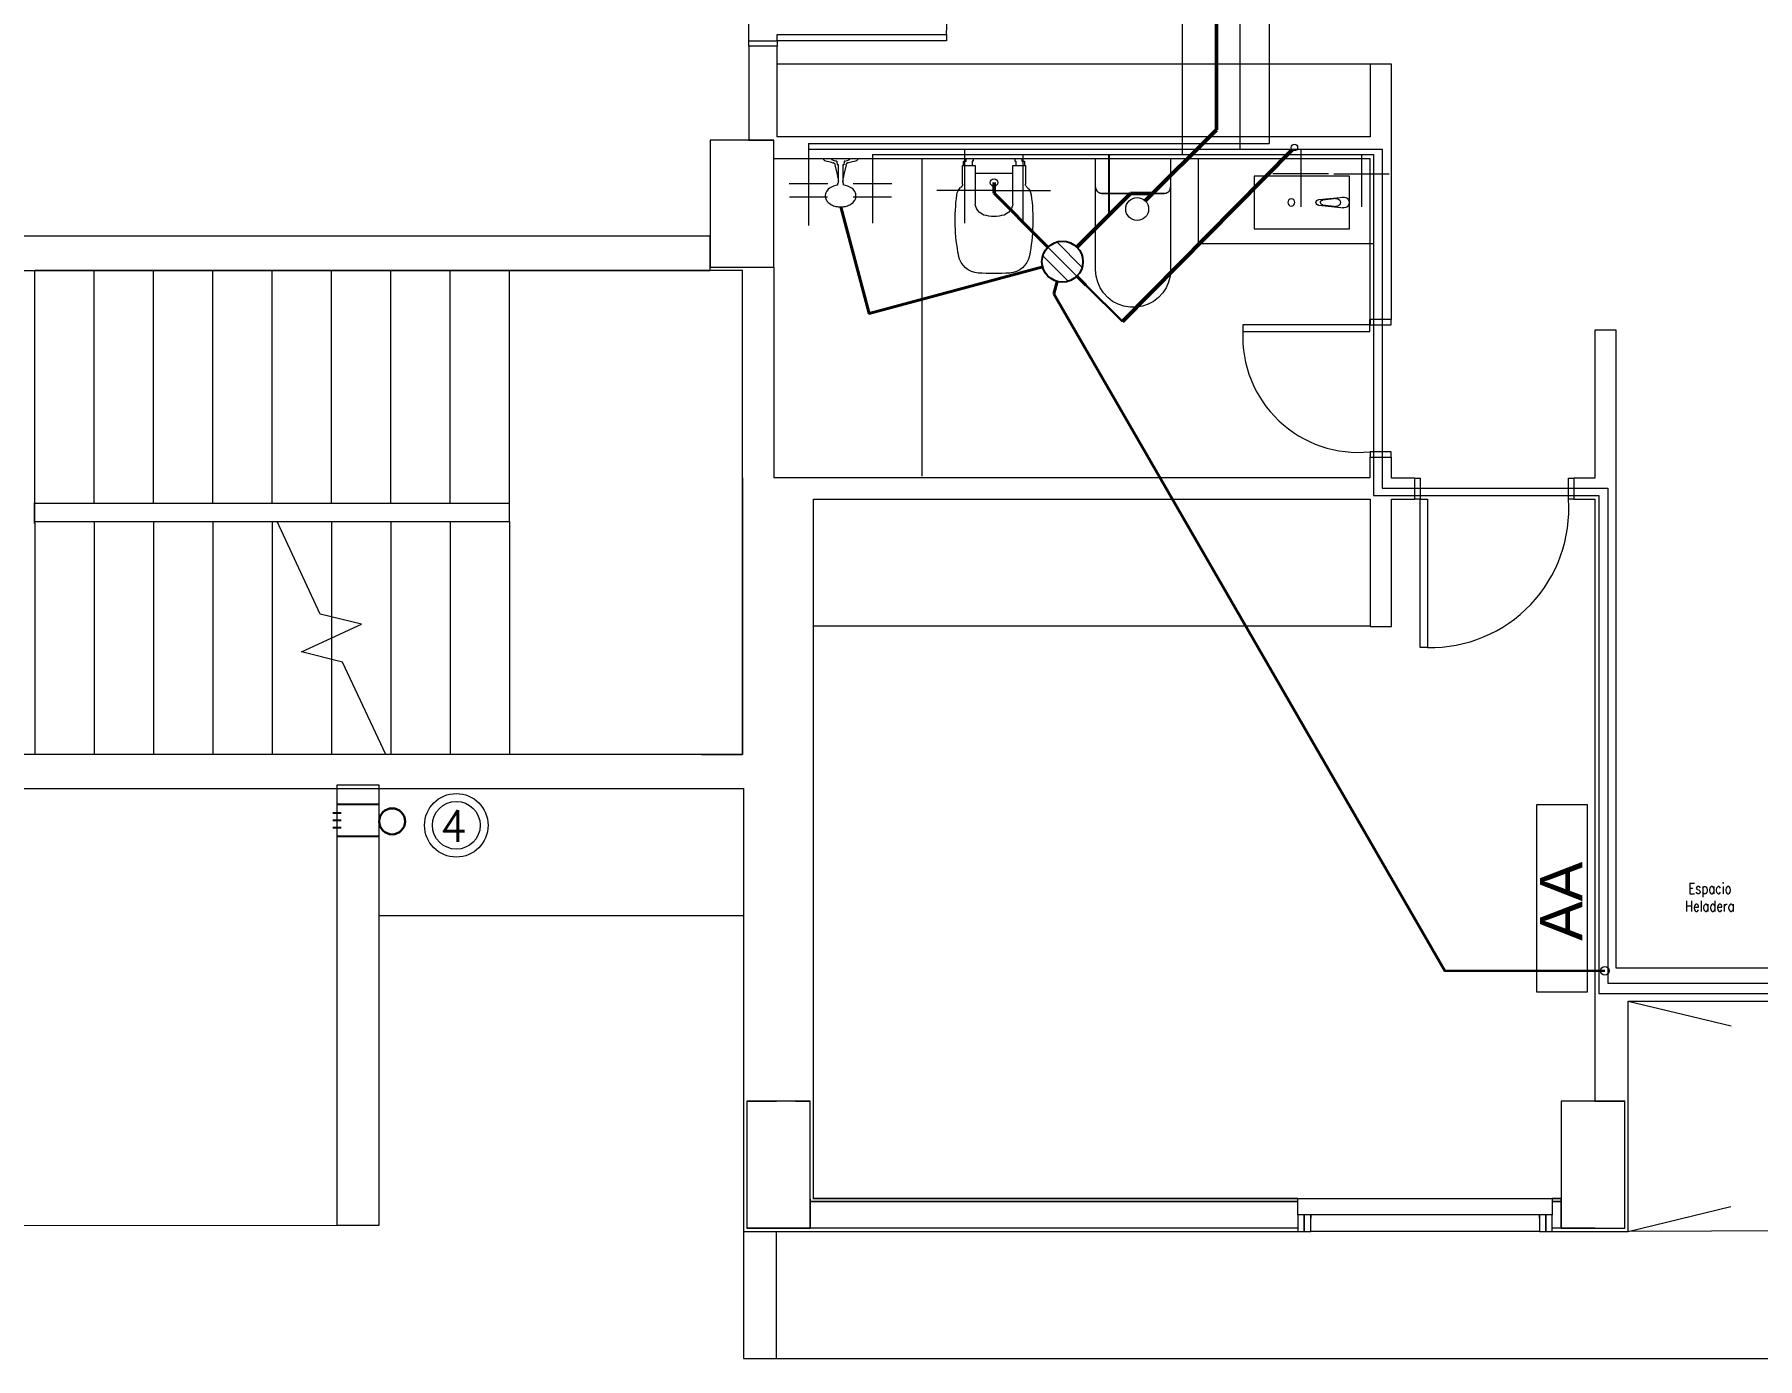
# Model space of a CAD drawing. Header units: millimetres. Extents: x 539 to 842, y -453 to -96.
# Drawn here: x 756.59 to 764.73, y -297.66 to -291.41 of the extents above; entities that cross this region are included whole.
import ezdxf

# ---------------------------------------------------------------- set-up
doc = ezdxf.new("R2010")
doc.units = ezdxf.units.MM
doc.header["$LTSCALE"] = 0.1
for name, pattern in [('ACAD_ISO02W100', [15, 12, -3]), ('CONTINUA', [0]), ('DASHED', [0.7, 0.5, -0.2]), ('Overhead', [0.003969, 0.002381, -0.001587])]:
    doc.linetypes.add(name, pattern=pattern)
doc.layers.get('0').update_dxf_attribs({"lineweight": 5})
for name, color, linetype, lineweight in [('00-Agua Caliente', 1, 'Continuous', 20), ('00-Agua Fria', 5, 'ACAD_ISO02W100', 20), ('A-DETL', 7, 'Continuous', 5), ('A-DETL-GENF', 7, 'Continuous', 5), ('MUEBLES', 250, 'Continuous', 5), ('P-SANR-FIXT', 7, 'Continuous', 5)]:
    doc.layers.add(name, color=color, linetype=linetype, lineweight=lineweight)
for name, color, linetype in [('00-Pluvial', 40, 'Continuous'), ('00-Secundario', 24, 'Continuous'), ('Textos', 7, 'Continuous')]:
    doc.layers.add(name, color=color, linetype=linetype)
doc.layers.add('00-Primario', color=7, linetype='Continuous', true_color=0xff2400)
doc.styles.add('Romans', font='romans.shx')
doc.styles.add('Romans 1.50', font='romans.shx', dxfattribs={"width": 0.8, "height": 0.15})
doc.styles.get("Standard").update_dxf_attribs({"font": 'arial.ttf'})

# ---------------------------------------------------------------- blocks, each defined once
blk = doc.blocks.new('Shower-Valve_Trim-KOHLER-Alteo-K-TS45106 - 2_5 GPM_ 2BZ-Oil-Rubed Nickel-684691-2-TORRE-ARQ- PB _-2_14_')
at = {"color": 8}
for p, q in [((6.7269, 2.9363), (6.7321, 2.9322)), ((6.6969, 2.8137), (6.7075, 2.8569)), ((6.7075, 2.8569), (6.718, 2.9001)), ((6.718, 2.9001), (6.721, 2.898)), ((6.7258, 2.8695), (6.7397, 2.8638)), ((6.7402, 2.8627), (6.7395, 2.8597)), ((6.7395, 2.8597), (6.8183, 2.8404)), ((6.7426, 2.8755), (6.7842, 2.8541)), ((6.7848, 2.8518), (6.7851, 2.8531)), ((6.6946, 2.7787), (6.688, 2.7775)), ((6.7005, 2.8142), (6.6969, 2.8137)), ((6.7328, 2.8358), (6.7179, 2.8372)), ((6.7768, 2.8239), (6.73, 2.8241)), ((6.7346, 2.8396), (6.7339, 2.8366)), ((6.8134, 2.8203), (6.7346, 2.8396)), ((6.7781, 2.8243), (6.7784, 2.8256)), ((6.8259, 2.8149), (6.8179, 2.8169)), ((6.8239, 2.8413), (6.8318, 2.8394))]:
    blk.add_line(p, q, dxfattribs=at)
for centre, radius, start, end in [((6.7291, 2.9283), 0.00488, 3.24425, 51.85077), ((5.9932, 2.8866), 0.742, 359.92493, 3.24425), ((6.7192, 2.8954), 0.00318, 6.88973, 54.99277), ((6.5002, 2.8689), 0.2237, 0.86448, 6.88973), ((6.727, 2.8724), 0.00308, 180.86448, 247.69643), ((6.7501, 2.8856), 0.0149, 179.92493, 192.56357), ((6.7424, 2.8839), 0.00706, 192.56357, 234.97221), ((6.738, 2.8776), 0.000695, 336.22251, 54.97221), ((6.7391, 2.8771), 0.000526, 158.31404, 264.52152), ((6.7381, 2.8668), 0.00985, 62.69922, 84.52152), ((6.7393, 2.8629), 0.000995, 346.24425, 67.69643), ((6.7838, 2.8534), 0.000762, 331.70632, 62.39354), ((6.7853, 2.8526), 0.000925, 151.70632, 236.5035), ((6.7856, 2.853), 0.000513, 69.7338, 166.24425), ((6.9644, 3.1558), 0.3511, 239.42674, 242.54929), ((6.9162, 2.8068), 0.0905, 131.08312, 158.8669), ((6.8876, 2.8396), 0.0469, 98.13329, 131.08312), ((6.8866, 2.8465), 0.0399, 63.16756, 98.13329), ((6.8862, 2.8457), 0.0408, 36.25317, 63.16756), ((6.8665, 2.8313), 0.0652, 13.90573, 36.25317), ((6.8454, 2.8261), 0.0869, 359.21375, 13.90573), ((6.6937, 2.7835), 0.00488, 280.63773, 329.24425), ((6.0602, 3.1604), 0.742, 329.24425, 332.56357), ((6.7, 2.8173), 0.00318, 277.49573, 325.59877), ((6.5181, 2.9419), 0.2237, 325.59877, 331.62402), ((6.7176, 2.8341), 0.00308, 84.79207, 151.62402), ((6.732, 2.8117), 0.0149, 139.92493, 152.56357), ((6.726, 2.8167), 0.00706, 97.51629, 139.92493), ((6.725, 2.8244), 0.000695, 277.51629, 356.26599), ((6.7262, 2.8243), 0.000526, 67.96699, 174.17446), ((6.7301, 2.8339), 0.00985, 247.96699, 269.78928), ((6.7329, 2.8368), 0.000995, 264.79207, 346.24425), ((6.7768, 2.8247), 0.000762, 270.09497, 0.78219), ((6.7785, 2.8247), 0.000925, 95.985, 180.78219), ((6.7786, 2.8242), 0.000513, 166.24425, 262.75471), ((6.7973, 2.4731), 0.3511, 89.93921, 93.06176), ((6.8164, 2.8304), 0.0125, 223.47835, 233.54211), ((6.81, 2.8218), 0.00187, 233.54211, 279.63606), ((6.8163, 2.83), 0.0125, 98.94639, 109.01015), ((6.8196, 2.8238), 0.00706, 209.18005, 256.24425), ((6.8146, 2.8406), 0.00187, 52.85244, 98.94639), ((6.7883, 2.8258), 0.0319, 28.27667, 30.71305), ((6.8222, 2.8345), 0.00706, 76.24425, 123.30845), ((6.9158, 2.8049), 0.0905, 173.6216, 201.40538), ((6.8752, 2.789), 0.0469, 201.40538, 234.35521), ((6.8441, 2.8205), 0.0869, 318.58277, 333.27475), ((6.8326, 2.8262), 0.0998, 333.27475, 346.24425), ((6.8326, 2.8262), 0.0998, 346.24425, 359.21375), ((6.8711, 2.7833), 0.0399, 234.35521, 269.32094), ((6.8711, 2.7842), 0.0408, 269.32094, 296.23533), ((6.8603, 2.8061), 0.0652, 296.23533, 318.58277)]:
    blk.add_arc(centre, radius, start, end, dxfattribs=at)
blk = doc.blocks.new('Sanitary_Toilets_Ceramica-Catalano_Zero-70-One-Piece-Close-Coupled-Syphonic - Default-V1-2-TORRE-ARQ- PB _-2_14_')
at = {"layer": 'A-DETL-GENF', "color": 8}
for p, q in [((0.0444, 0.177), (0.0015, 0.177)), ((0.0887, 0.177), (0.0444, 0.177)), ((0.1331, 0.177), (0.0887, 0.177)), ((0.1331, 0.177), (0.1423, 0.1755)), ((0.524, 0.177), (0.1331, 0.177)), ((0.1423, 0.1755), (0.1331, 0.177)), ((0.1423, 0.1755), (0.1507, 0.1713)), ((0.1507, 0.1713), (0.1423, 0.1755)), ((0.1507, 0.1713), (0.1573, 0.1646)), ((0.1573, 0.1646), (0.1507, 0.1713)), ((0.1573, 0.1646), (0.1616, 0.1563)), ((0.1616, 0.1563), (0.1573, 0.1646)), ((0.5531, 0.1746), (0.524, 0.177)), ((0.5815, 0.1674), (0.5531, 0.1746)), ((0.6082, 0.1557), (0.5815, 0.1674)), ((0.1616, 0.1563), (0.1631, 0.147)), ((0.1631, 0.147), (0.1616, 0.1563)), ((0.1631, 0.147), (0.1631, -0.147)), ((0.1631, 0.098), (0.1631, 0.147)), ((0.1631, 0.049), (0.1631, 0.098)), ((0.6327, 0.1397), (0.6082, 0.1557)), ((0.6542, 0.1199), (0.6327, 0.1397)), ((0.6722, 0.0968), (0.6542, 0.1199)), ((0.6861, 0.0711), (0.6722, 0.0968)), ((0.1631, 0), (0.1631, 0.049)), ((0.6956, 0.0435), (0.6861, 0.0711)), ((0.7004, 0.0146), (0.6956, 0.0435)), ((0.7004, -0.0146), (0.7004, 0.0146)), ((0.1631, -0.049), (0.1631, 0)), ((0.1631, -0.098), (0.1631, -0.049)), ((0.6722, -0.0968), (0.6861, -0.0711)), ((0.6861, -0.0711), (0.6956, -0.0435)), ((0.6956, -0.0435), (0.7004, -0.0146)), ((0.1616, -0.1563), (0.1573, -0.1646)), ((0.1573, -0.1646), (0.1616, -0.1563)), ((0.1631, -0.147), (0.1616, -0.1563)), ((0.1616, -0.1563), (0.1631, -0.147)), ((0.1631, -0.147), (0.1631, -0.098)), ((0.5815, -0.1674), (0.6082, -0.1557)), ((0.6082, -0.1557), (0.6327, -0.1397)), ((0.6327, -0.1397), (0.6542, -0.1199)), ((0.6542, -0.1199), (0.6722, -0.0968)), ((0.0015, -0.177), (0.0444, -0.177)), ((0.0444, -0.177), (0.0887, -0.177)), ((0.0887, -0.177), (0.1331, -0.177)), ((0.1423, -0.1755), (0.1331, -0.177)), ((0.1331, -0.177), (0.1423, -0.1755)), ((0.1331, -0.177), (0.524, -0.177)), ((0.1507, -0.1713), (0.1423, -0.1755)), ((0.1423, -0.1755), (0.1507, -0.1713)), ((0.1573, -0.1646), (0.1507, -0.1713)), ((0.1507, -0.1713), (0.1573, -0.1646)), ((0.524, -0.177), (0.5531, -0.1746)), ((0.5531, -0.1746), (0.5815, -0.1674))]:
    blk.add_line(p, q, dxfattribs=at)
blk = doc.blocks.new('Vitreous china bidet _ Debba _ Roca _ 355994xx0 - White - Debba- Roca-2705266-2-TORRE-ARQ- PB _-2_14_')
at = {"layer": 'P-SANR-FIXT', "color": 8}
for p, q in [((0.0357, 0.0802), (0.0357, 0.2622)), ((0.2143, 0.2622), (0.2143, 0.0802)), ((-0.0236, 0.1689), (-0.0236, 0.0802)), ((0.2736, 0.0802), (0.2738, 0.1687)), ((0.0357, 0.1159), (0.2143, 0.1159)), ((-0.0236, 0.0802), (-0.0194, 0.0802)), ((-0.0194, 0.0802), (-0.0194, 0.0596)), ((-0.0194, 0.0802), (0.0221, 0.0802)), ((-0.0194, 0.0596), (-0.006, 0.0596)), ((-0.006, 0.0596), (-0.006, 0.0508)), ((0.0221, 0.0802), (0.0357, 0.0802)), ((0.0221, 0.0596), (0.0221, 0.0802)), ((0.026, 0.0596), (0.0221, 0.0596)), ((0.026, 0.0508), (0.026, 0.0596)), ((0.2143, 0.0802), (0.2279, 0.0802)), ((0.224, 0.0596), (0.2279, 0.0596)), ((0.224, 0.0508), (0.224, 0.0596)), ((0.2279, 0.0802), (0.2694, 0.0802)), ((0.2279, 0.0596), (0.2279, 0.0802)), ((0.256, 0.0508), (0.256, 0.0596)), ((0.256, 0.0596), (0.2694, 0.0596)), ((0.2694, 0.0596), (0.2694, 0.0802)), ((0.2694, 0.0802), (0.2736, 0.0802))]:
    blk.add_line(p, q, dxfattribs=at)
for centre, radius, start, end in [((0.0575, 0.4868), 0.1013, 93.86915, 168.75559), ((0.125, -0.5106), 1.1009, 86.13085, 93.86915), ((0.1925, 0.4868), 0.1013, 11.24441, 86.13085), ((0.8089, 0.3374), 0.8673, 168.75559, 187.87391), ((-0.5589, 0.3374), 0.8673, 352.12609, 11.24441), ((0.1, 0.2529), 0.0649, 110.16908, 171.83092), ((0.1293, 0.1353), 0.1859, 91.32885, 106.15101), ((0.1207, 0.1353), 0.1859, 73.84899, 88.67115), ((0.15, 0.2529), 0.0649, 8.16908, 69.83092), ((0.0086, 0.2267), 0.0594, 187.87391, 225.1331), ((-0.0411, 0.1689), 0.0175, 0, 63.70008), ((0.125, 0.1608), 0.0175, 0, 180), ((0.2904, 0.1686), 0.0167, 126.27151, 179.72849), ((0.2414, 0.2267), 0.0594, 311.25476, 352.12609), ((0.125, 0.1608), 0.0175, 180, 0)]:
    blk.add_arc(centre, radius, start, end, dxfattribs=at)
blk = doc.blocks.new('Bacha 45x25cm')
at = {"layer": 'MUEBLES', "color": 8}
for p, q in [((0.1116, 0.1456), (0.0994, 0.0278)), ((0.1062, 0.0625), (0.1134, 0.1271)), ((0.1367, 0.1258), (0.1438, 0.0625)), ((0.1384, 0.1456), (0.1506, 0.0278))]:
    blk.add_line(p, q, dxfattribs=at)
blk.add_lwpolyline([(0, 0.45), (0.25, 0.45), (0.25, 0), (0, 0)], close=True, dxfattribs=at)
blk.add_circle((0.125, 0.275), 0.0166, dxfattribs=at)
for centre, radius, start, end in [((0.125, 0.1456), 0.0134, 0, 180), ((0.125, 0.1258), 0.0117, 360, 173.64144), ((0.125, 0.0278), 0.0256, 168.17214, 11.82786), ((0.125, 0.0625), 0.0188, 167.28289, 12.84679)]:
    blk.add_arc(centre, radius, start, end, dxfattribs=at)
blk = doc.blocks.new('2-2P F')
at = {"color": 8, "lineweight": 18}
for p, q in [((759.9643, -291.4454), (759.9643, -290.6454)), ((760.0978, -291.4454), (760.0978, -291.4147)), ((760.0978, -291.4147), (760.8978, -291.4147)), ((760.8978, -291.4147), (760.8978, -291.4454)), ((759.9643, -291.4454), (760.0979, -291.4454)), ((759.9643, -291.4704), (759.9643, -291.4454)), ((759.9643, -291.4704), (759.9643, -291.9136)), ((760.0979, -291.4704), (759.9643, -291.4704)), ((760.8978, -291.4454), (760.0978, -291.4454)), ((760.0978, -291.8986), (760.0978, -291.4704)), ((760.0979, -291.4454), (760.0979, -291.4704)), ((762.8973, -291.5556), (760.0978, -291.5556)), ((762.9973, -291.5556), (762.8973, -291.5556)), ((762.8973, -291.5556), (762.8973, -291.8986)), ((762.9973, -292.7598), (762.9973, -291.5556)), ((762.8973, -291.8986), (760.0978, -291.8986)), ((760.0818, -291.9136), (759.7818, -291.9136)), ((759.7818, -291.9136), (759.7818, -292.3661)), ((759.9643, -291.9136), (760.0818, -291.9136)), ((760.0818, -291.9836), (760.0818, -291.9136)), ((760.0818, -291.9961), (760.0818, -291.9836)), ((760.0818, -291.9971), (760.0818, -291.9961)), ((760.0818, -292.0001), (760.0818, -291.9971)), ((760.0818, -292.5136), (760.0818, -292.0001)), ((760.0818, -292.0001), (762.8958, -292.0001)), ((762.8958, -292.0001), (762.8958, -292.7598)), ((759.7818, -292.3661), (755.6565, -292.3661)), ((759.7818, -292.3661), (759.7818, -292.3676)), ((759.7818, -292.5136), (759.7818, -292.3661)), ((759.7818, -292.3676), (759.7818, -292.3686)), ((759.7818, -292.3686), (759.7818, -292.3836)), ((759.7818, -292.3836), (759.7818, -292.5136)), ((755.2165, -292.5286), (759.7818, -292.5286)), ((756.594, -293.6286), (756.594, -292.5286)), ((759.934, -292.5286), (756.594, -292.5286)), ((756.874, -293.6286), (756.874, -292.5286)), ((756.874, -293.6286), (756.874, -292.5286)), ((757.154, -293.6286), (757.154, -292.5286)), ((757.154, -293.6286), (757.154, -292.5286)), ((757.434, -293.6286), (757.434, -292.5286)), ((757.434, -293.6286), (757.434, -292.5286)), ((757.714, -293.6286), (757.714, -292.5286)), ((757.714, -293.6286), (757.714, -292.5286)), ((757.994, -293.6286), (757.994, -292.5286)), ((757.994, -293.6286), (757.994, -292.5286)), ((758.274, -293.6286), (758.274, -292.5286)), ((758.274, -293.6286), (758.274, -292.5286)), ((758.554, -293.6286), (758.554, -292.5286)), ((758.554, -293.6286), (758.554, -292.5286)), ((758.834, -293.6286), (758.834, -292.5286)), ((758.834, -293.6286), (758.834, -292.5286)), ((759.7818, -292.5136), (760.0818, -292.5136)), ((759.7818, -292.5286), (759.7818, -292.5136)), ((759.934, -294.8136), (759.934, -292.5286)), ((760.0818, -292.5136), (760.0818, -293.5071)), ((762.8958, -292.7848), (762.2958, -292.7848)), ((762.2958, -292.7848), (762.2958, -292.8163)), ((762.8958, -292.7848), (762.8958, -292.7598)), ((762.8958, -292.8163), (762.8958, -292.7848)), ((762.8966, -292.7598), (762.8966, -292.7848)), ((762.9966, -292.7598), (762.8966, -292.7598)), ((762.8966, -292.7848), (762.9966, -292.7848)), ((762.9966, -292.7848), (762.9966, -292.7598)), ((762.2958, -292.8163), (762.8958, -292.8163)), ((764.0582, -292.8098), (763.9582, -292.8098)), ((763.9582, -292.8098), (763.9582, -293.5086)), ((764.0582, -295.8221), (764.0582, -292.8098)), ((762.8958, -293.4098), (762.8958, -293.5071)), ((762.8966, -293.3848), (762.8966, -293.4098)), ((762.9966, -293.3848), (762.8966, -293.3848)), ((762.8966, -293.4098), (762.9966, -293.4098)), ((762.9966, -293.4098), (762.9966, -293.3848)), ((762.9973, -293.5086), (762.9973, -293.4098)), ((759.934, -293.5071), (759.934, -294.8136)), ((762.8958, -293.5071), (760.0818, -293.5071)), ((763.1077, -293.5086), (762.9973, -293.5086)), ((763.1077, -293.5086), (763.1327, -293.5086)), ((763.1077, -293.6086), (763.1077, -293.5086)), ((763.1327, -293.5086), (763.1327, -293.6086)), ((763.8327, -293.5086), (763.8577, -293.5086)), ((763.8327, -293.6086), (763.8327, -293.5086)), ((763.9582, -293.5086), (763.8577, -293.5086)), ((763.8577, -293.5086), (763.8577, -293.6086)), ((760.269, -293.6086), (762.8973, -293.6086)), ((760.269, -296.9087), (760.269, -293.6086)), ((762.8973, -293.6086), (762.8973, -294.2086)), ((762.9973, -293.6086), (763.1077, -293.6086)), ((762.9973, -294.2086), (762.9973, -293.6086)), ((763.1327, -293.6086), (763.1077, -293.6086)), ((763.1327, -293.6086), (763.1677, -293.6086)), ((763.1327, -294.3086), (763.1327, -293.6086)), ((763.1677, -293.6086), (763.1677, -294.3086)), ((763.8577, -293.6086), (763.8327, -293.6086)), ((763.8577, -293.6086), (763.9582, -293.6086)), ((763.9582, -293.6086), (763.9582, -296.4497)), ((756.5925, -293.7237), (756.5925, -293.6252)), ((756.594, -293.6262), (756.5925, -293.6262)), ((756.594, -293.7237), (756.594, -293.6237)), ((758.834, -293.6286), (756.594, -293.6286)), ((758.834, -293.7136), (758.834, -293.6286)), ((756.594, -293.7212), (756.5925, -293.7212)), ((756.594, -293.7136), (756.874, -293.7136)), ((756.594, -293.7212), (756.594, -294.8136)), ((756.874, -293.7136), (757.154, -293.7136)), ((756.874, -293.7136), (756.874, -294.8136)), ((757.154, -293.7136), (757.434, -293.7136)), ((757.154, -293.7136), (757.154, -294.8136)), ((757.434, -293.7136), (757.714, -293.7136)), ((757.434, -293.7136), (757.434, -294.8136)), ((757.714, -293.7136), (757.7376, -293.7136)), ((757.714, -293.7136), (757.714, -294.8136)), ((757.7376, -293.7136), (758.834, -293.7136)), ((757.994, -293.7136), (757.994, -294.1631)), ((757.994, -293.7136), (757.994, -294.1631)), ((758.274, -293.7136), (758.274, -294.8136)), ((758.274, -293.7136), (758.274, -294.8136)), ((758.554, -293.7136), (758.554, -294.8136)), ((758.554, -293.7136), (758.554, -294.8136)), ((758.834, -293.7136), (758.834, -294.8136)), ((758.834, -293.7136), (758.834, -294.8136)), ((757.994, -294.1631), (757.994, -294.2636)), ((757.994, -294.2636), (757.994, -294.364)), ((757.994, -294.2636), (757.994, -294.364)), ((762.8973, -294.2071), (760.2665, -294.2071)), ((762.8973, -294.2086), (762.9973, -294.2086)), ((763.1677, -294.3086), (763.1327, -294.3086)), ((757.994, -294.364), (757.994, -294.8136)), ((759.934, -294.8136), (753.8565, -294.8136)), ((759.7411, -294.8136), (759.934, -294.8136)), ((753.8565, -294.9736), (759.939, -294.9736)), ((758.2198, -294.9586), (758.0198, -294.9586)), ((758.0198, -294.9586), (758.0198, -297.0347)), ((758.2198, -297.0347), (758.2198, -294.9586)), ((759.939, -294.9736), (759.939, -297.0647)), ((758.2198, -295.5736), (759.939, -295.5736)), ((766.6183, -295.8221), (764.0582, -295.8221)), ((764.1142, -295.9781), (766.6183, -295.9781)), ((764.1142, -297.0647), (764.1142, -295.9781)), ((760.079, -296.4497), (759.954, -296.4497)), ((759.954, -296.4497), (759.954, -296.9087)), ((759.954, -296.4497), (760.095, -296.4497)), ((760.08, -296.4497), (760.079, -296.4497)), ((760.0925, -296.4497), (760.08, -296.4497)), ((760.0935, -296.4497), (760.0925, -296.4497)), ((760.095, -296.4497), (760.0935, -296.4497)), ((760.184, -296.4497), (760.095, -296.4497)), ((760.254, -296.4497), (760.184, -296.4497)), ((760.184, -296.4497), (760.254, -296.4497)), ((760.254, -296.9087), (760.254, -296.4497)), ((763.9582, -296.4497), (763.7992, -296.4497)), ((763.7992, -296.4497), (763.7992, -296.9087)), ((763.9597, -296.4497), (763.9582, -296.4497)), ((763.9582, -296.4497), (764.0992, -296.4497)), ((763.9607, -296.4497), (763.9597, -296.4497)), ((763.9732, -296.4497), (763.9607, -296.4497)), ((763.9742, -296.4497), (763.9732, -296.4497)), ((764.0992, -296.4497), (763.9742, -296.4497)), ((764.0992, -297.0497), (764.0992, -296.4497)), ((759.954, -296.9087), (759.954, -297.0497)), ((760.254, -296.9112), (760.254, -296.9087)), ((760.254, -296.9237), (760.254, -296.9112)), ((760.254, -296.9112), (760.254, -297.0497)), ((760.254, -296.9247), (760.254, -296.9237)), ((762.5562, -296.9237), (760.254, -296.9237)), ((760.254, -297.0497), (760.254, -296.9247)), ((762.5562, -296.9247), (760.254, -296.9247)), ((762.5562, -296.9112), (760.2665, -296.9112)), ((762.5562, -296.9102), (760.2675, -296.9102)), ((762.5562, -296.9087), (760.269, -296.9087)), ((762.5562, -296.9867), (762.5562, -296.9087)), ((762.5562, -296.9087), (763.7562, -296.9087)), ((763.7992, -296.9087), (763.7562, -296.9087)), ((763.7562, -296.9087), (763.7562, -296.9867)), ((763.7992, -296.9102), (763.7562, -296.9102)), ((763.7992, -296.9112), (763.7562, -296.9112)), ((763.7992, -296.9237), (763.7562, -296.9237)), ((763.7992, -296.9247), (763.7562, -296.9247)), ((763.7992, -296.9087), (763.7992, -296.9102)), ((763.7992, -297.0497), (763.7992, -296.9087)), ((763.7992, -296.9102), (763.7992, -296.9112)), ((763.7992, -296.9112), (763.7992, -296.9237)), ((763.7992, -296.9237), (763.7992, -296.9247)), ((763.7992, -296.9247), (763.7992, -297.0497)), ((747.0634, -297.0496), (758.1198, -297.0347)), ((758.0198, -297.0347), (758.2198, -297.0347)), ((762.5862, -296.9867), (762.5562, -296.9867)), ((762.5562, -296.9867), (762.5562, -297.0647)), ((762.6162, -296.9867), (762.5862, -296.9867)), ((762.5862, -296.9867), (762.5862, -297.0647)), ((762.5862, -297.0647), (762.5862, -296.9867)), ((763.6962, -296.9867), (762.6162, -296.9867)), ((762.6162, -296.9867), (762.6162, -297.0019)), ((762.6162, -297.0647), (762.6162, -296.9867)), ((763.6962, -297.0019), (763.6962, -296.9867)), ((763.7262, -296.9867), (763.6962, -296.9867)), ((763.6962, -296.9867), (763.6962, -297.0647)), ((763.7262, -297.0647), (763.7262, -296.9867)), ((763.7562, -296.9867), (763.7262, -296.9867)), ((763.7262, -296.9867), (763.7262, -297.0647)), ((763.7562, -297.0647), (763.7562, -296.9867)), ((759.939, -297.0647), (762.5562, -297.0647)), ((759.939, -297.0647), (759.939, -297.6647)), ((759.954, -297.0497), (760.254, -297.0497)), ((762.5562, -297.0497), (759.954, -297.0497)), ((760.095, -297.6647), (760.095, -297.0647)), ((762.5562, -297.0647), (762.5862, -297.0647)), ((762.5862, -297.0647), (762.6162, -297.0647)), ((763.6962, -297.0647), (762.6162, -297.0647)), ((763.6962, -297.0647), (763.7262, -297.0647)), ((763.7262, -297.0647), (763.7562, -297.0647)), ((763.9582, -297.0497), (763.7562, -297.0497)), ((763.7562, -297.0647), (764.1142, -297.0647)), ((763.7992, -297.0497), (763.9582, -297.0497)), ((763.9582, -297.0497), (764.0992, -297.0497)), ((768.5833, -297.0497), (764.1142, -297.0647)), ((759.939, -297.6647), (760.095, -297.6647)), ((760.095, -297.6647), (771.923, -297.6647))]:
    blk.add_line(p, q, dxfattribs=at)
at = {"color": 8, "linetype": 'Overhead', "lineweight": 18}
for p, q in [((756.594, -293.7212), (756.594, -294.8136)), ((756.874, -293.7136), (756.874, -294.8136)), ((757.154, -293.7136), (757.154, -294.8136)), ((757.434, -293.7136), (757.434, -294.8136)), ((757.714, -293.7136), (757.714, -294.8136)), ((757.994, -294.1631), (757.994, -294.2636)), ((757.994, -294.364), (757.994, -294.8136))]:
    blk.add_line(p, q, dxfattribs=at)
at = {"color": 8, "linetype": 'Continuous', "lineweight": 18}
for p, q in [((757.9412, -294.1503), (757.7376, -293.7136)), ((758.1356, -294.1975), (757.9412, -294.1503)), ((757.8524, -294.3296), (758.1356, -294.1975)), ((758.0468, -294.3769), (757.8524, -294.3296)), ((758.2505, -294.8136), (758.0468, -294.3769))]:
    blk.add_line(p, q, dxfattribs=at)
at = {"color": 8, "linetype": 'CONTINUA', "lineweight": 18}
for p, q in [((763.6842, -295.05), (763.9206, -295.05)), ((763.6842, -295.9349), (763.6842, -295.05)), ((763.9206, -295.05), (763.9206, -295.9349)), ((763.9206, -295.9349), (763.6842, -295.9349))]:
    blk.add_line(p, q, dxfattribs=at)
at = {"color": 8, "linetype": 'DASHED', "lineweight": 18, "ltscale": 10}
for p, q in [((764.1142, -295.9781), (768.5833, -297.0497)), ((764.1142, -297.0647), (768.5833, -295.9781))]:
    blk.add_line(p, q, dxfattribs=at)
at = {"color": 8, "lineweight": 18}
for centre, radius, start, end in [((760.1687, -291.3723), 0.7303, 356.67006, 95.56979), ((762.8417, -292.8411), 0.5464, 177.40168, 275.68796), ((763.181, -293.6553), 0.6534, 268.83598, 4.10162)]:
    blk.add_arc(centre, radius, start, end, dxfattribs=at)
at = {"layer": 'A-DETL', "color": 8, "lineweight": 18}
blk.add_line((760.7821, -293.5001), (760.782, -292.0001), dxfattribs=at)
at = {"layer": 'A-DETL', "color": 8, "linetype": 'ByBlock', "lineweight": 18}
for p, q in [((762.087, -292.4026), (762.087, -292.0001)), ((762.9123, -292.4026), (762.087, -292.4027))]:
    blk.add_line(p, q, dxfattribs=at)
at = {"layer": 'MUEBLES', "lineweight": 18, "xscale": -1, "rotation": 90.00000028543415}
blk.add_blockref('Bacha 45x25cm', (762.8, -292.0828), dxfattribs=at)
blk.add_blockref('Bacha 45x25cm', (762.8, -292.0828), dxfattribs=at)
at = {"layer": 'P-SANR-FIXT', "lineweight": 18, "rotation": 283.7592465632944}
blk.add_blockref('Shower-Valve_Trim-KOHLER-Alteo-K-TS45106 - 2_5 GPM_ 2BZ-Oil-Rubed Nickel-684691-2-TORRE-ARQ- PB _-2_14_', (756.0273, -286.1647), dxfattribs=at)
at = {"layer": 'P-SANR-FIXT', "lineweight": 18, "xscale": -1}
for name, p, rotation in [('Vitreous china bidet _ Debba _ Roca _ 355994xx0 - White - Debba- Roca-2705266-2-TORRE-ARQ- PB _-2_14_', (760.9964, -291.9531), 180), ('Sanitary_Toilets_Ceramica-Catalano_Zero-70-One-Piece-Close-Coupled-Syphonic - Default-V1-2-TORRE-ARQ- PB _-2_14_', (761.7781, -292.0023), 90.00000004912687)]:
    blk.add_blockref(name, p, dxfattribs=dict(at, rotation=rotation))
at = {"color": 8, "linetype": 'CONTINUA', "lineweight": 13}
blk.add_text('AA', height=0.2, rotation=90, dxfattribs=at).set_placement((763.8981, -295.6925))
at = {"color": 8, "lineweight": 18, "style": 'Romans 1.50', "width": 0.8}
for s, p in [('Espacio', (764.3988, -295.4705)), ('Heladera', (764.3835, -295.5538))]:
    blk.add_text(s, height=0.05, dxfattribs=at).set_placement(p)

msp = doc.modelspace()

# ---------------------------------------------------------------- linework, layer by layer
at = {"layer": '00-Agua Caliente', "color": 1, "linetype": 'Continuous', "lineweight": 20}
for p, q in [((760.2462, -291.9296), (760.2462, -292.3158)), ((760.9824, -291.9554), (760.9824, -292.306)), ((762.5691, -291.9554), (762.5691, -292.2285)), ((762.7, -292.073), (762.4382, -292.073)), ((760.155, -292.1186), (760.3374, -292.1186)), ((761.1133, -292.1506), (760.8515, -292.1506)), ((760.1563, -292.1815), (760.3361, -292.1815))]:
    msp.add_line(p, q, dxfattribs=at)
at = {"layer": '00-Agua Caliente', "linetype": 'CONTINUA'}
for points in [[(762.2139, -290.438), (762.2816, -290.438), (762.2816, -291.9554)], [(760.2462, -291.9554), (762.9537, -291.9554)], [(762.9537, -291.9554), (762.9537, -293.5561), (764.0187, -293.5561), (764.0187, -295.8933), (767.3239, -295.8933)]]:
    msp.add_lwpolyline(points, dxfattribs=at)
at = {"layer": '00-Agua Caliente', "linetype": 'ACAD_ISO02W100', "ltscale": 3}
for points in [[(762.2996, -290.438), (762.4205, -290.438), (762.4205, -291.9296)], [(760.2462, -291.9296), (762.4205, -291.9296)]]:
    msp.add_lwpolyline(points, dxfattribs=at)
at = {"layer": '00-Agua Fria', "color": 5, "linetype": 'Continuous', "lineweight": 20}
for p, q in [((760.5473, -291.9812), (760.5473, -292.306)), ((761.2577, -291.9812), (761.2577, -292.306)), ((762.8556, -291.9812), (762.8556, -292.2285)), ((762.7247, -292.073), (762.9865, -292.073)), ((760.456, -292.1186), (760.6385, -292.1186)), ((761.1268, -292.1506), (761.3886, -292.1506)), ((760.4573, -292.1815), (760.6372, -292.1815))]:
    msp.add_line(p, q, dxfattribs=at)
at = {"layer": '00-Agua Fria', "color": 5, "lineweight": 25}
msp.add_line((761.663, -291.9812), (761.663, -292.266), dxfattribs=at)
at = {"layer": '00-Agua Fria', "ltscale": 3}
for points in [[(762.0849, -290.4132), (762.0101, -290.4132), (762.0101, -291.9849)], [(760.5473, -291.9812), (762.9134, -291.9812)], [(762.9134, -291.9812), (762.9134, -293.5916), (763.9769, -293.5916), (763.9769, -295.9411), (768.2884, -295.9411)]]:
    msp.add_lwpolyline(points, dxfattribs=at)
at = {"layer": '00-Pluvial', "lineweight": 25}
for p, q in [((758.0198, -295.0483), (758.2191, -295.0482)), ((758.0001, -295.089), (758.0396, -295.089)), ((758.0001, -295.1233), (758.0396, -295.1233)), ((758.0001, -295.1576), (758.0396, -295.1576)), ((758.0199, -295.1983), (758.2191, -295.1982))]:
    msp.add_line(p, q, dxfattribs=at)
at = {"layer": '00-Pluvial', "lineweight": 20}
for radius in [0.15, 0.1127]:
    msp.add_circle((758.5833, -295.1478), radius, dxfattribs=at)
at = {"layer": '00-Pluvial', "lineweight": 30}
msp.add_circle((758.2802, -295.1291), 0.0612, dxfattribs=at)
at = {"layer": '00-Primario', "lineweight": 50}
for points in [[(762.1719, -289.0182), (762.1719, -291.8643)], [(761.8356, -292.2006), (762.1719, -291.8643)], [(761.5129, -292.4187), (761.7662, -292.1654)], [(761.8708, -292.1654), (761.7662, -292.1654)]]:
    msp.add_lwpolyline(points, dxfattribs=at)
at = {"layer": '00-Primario', "lineweight": 20}
msp.add_circle((761.7973, -292.2389), 0.0541, dxfattribs=at)
at = {"layer": '00-Secundario', "lineweight": 15}
for p, q in [((761.537, -292.5151), (761.4172, -292.3943)), ((761.4717, -292.5799), (761.3519, -292.4591)), ((761.5129, -292.5555), (761.3761, -292.4187))]:
    msp.add_line(p, q, dxfattribs=at)
at = {"layer": '00-Secundario', "lineweight": 50}
for points in [[(762.5289, -291.9588), (761.7275, -292.7702)], [(761.1214, -292.1138), (761.1214, -292.1641)]]:
    msp.add_lwpolyline(points, dxfattribs=at)
at = {"layer": '00-Secundario', "lineweight": 40}
for points in [[(761.3511, -292.5121), (760.5323, -292.7315), (760.3976, -292.2288)], [(761.1214, -292.1641), (761.3471, -292.3897)], [(761.3761, -292.4187), (761.3471, -292.3897)], [(761.5129, -292.5555), (761.5553, -292.598)], [(761.4194, -292.5805), (761.4039, -292.6385)], [(761.4039, -292.6385), (761.4231, -292.6718)]]:
    msp.add_lwpolyline(points, dxfattribs=at)
at = {"layer": '00-Secundario', "lineweight": 30}
for points in [[(761.5553, -292.598), (761.7275, -292.7702)], [(761.4231, -292.6718), (763.2493, -295.8349), (764.0044, -295.8349)]]:
    msp.add_lwpolyline(points, dxfattribs=at)
at = {"layer": '00-Secundario', "linetype": 'Continuous', "lineweight": 20}
msp.add_circle((762.5396, -291.948), 0.0151, dxfattribs=at)
at = {"layer": '00-Secundario', "lineweight": 25}
msp.add_circle((761.4445, -292.4871), 0.0967, dxfattribs=at)
msp.add_circle((761.4445, -292.4871), 0.0967, dxfattribs=at)
at = {"layer": '00-Secundario', "linetype": 'CONTINUA', "lineweight": 20}
msp.add_circle((764.0044, -295.8349), 0.02, dxfattribs=at)

# ---------------------------------------------------------------- block references
at = {"color": 2, "linetype": 'CONTINUA', "lineweight": 13}
msp.add_blockref('2-2P F', (0, 0), dxfattribs=at)

# ---------------------------------------------------------------- texts
at = {"layer": 'Textos', "style": 'Romans'}
msp.add_text('4', height=0.15, rotation=360, dxfattribs=at).set_placement((758.5066, -295.2255))

doc.saveas('drawing.dxf')
